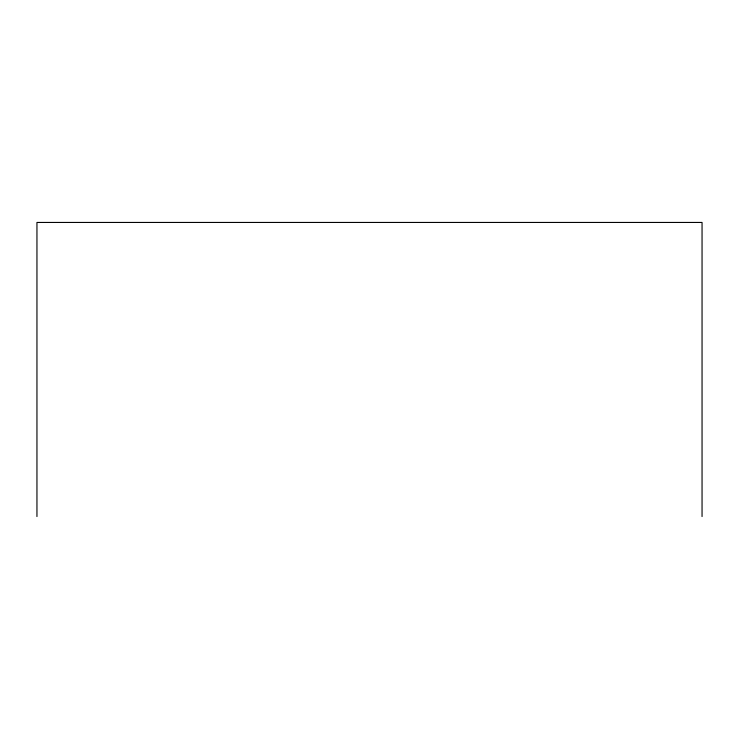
<?xml version="1.0" encoding="UTF-8"?>
<svg xmlns="http://www.w3.org/2000/svg" width="739" height="739" viewBox="0 0 739 739"><rect width="100%" height="100%" fill="white"/><g stroke="black" fill="none" stroke-linecap="round" stroke-linejoin="round"><path stroke-width="1.11" d="M702.05 516.552L702.05 222.448L36.95 222.448L36.95 516.552"/></g></svg>
